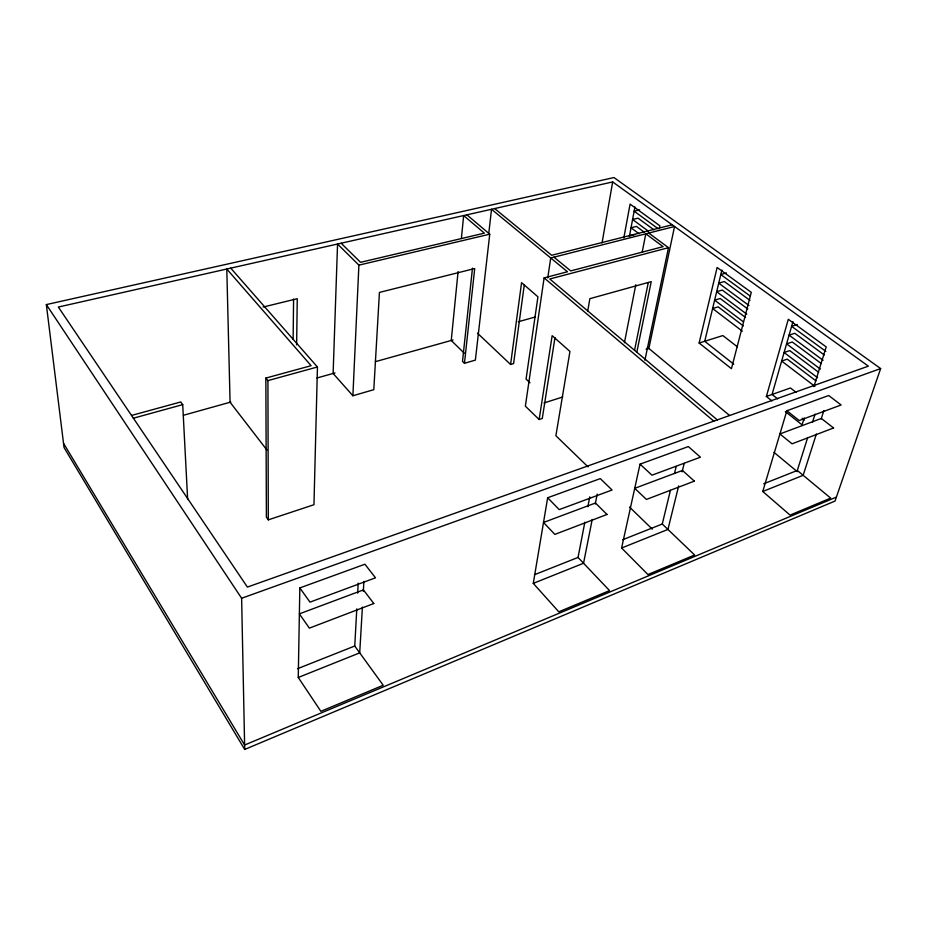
<?xml version="1.0" encoding="UTF-8"?>
<svg xmlns="http://www.w3.org/2000/svg" width="927" height="927" viewBox="0 0 927 927"><rect width="100%" height="100%" fill="white"/><g stroke="black" fill="none" stroke-linecap="round" stroke-linejoin="round"><path stroke-width="1.39" d="M293.129 339.409L293.592 299.097M296.64 344.867L297.254 298.714L263.152 307.046M356.791 608.865L354.751 646.015L383.199 685.262L320.869 711.322L298.262 677.475L299.827 587.915L364.914 564.23L375.493 577.822L309.989 602.133L299.827 587.915M230.73 268.135L317.44 366.988L313.963 504.717L268.309 519.85L266.397 517.231L265.852 378.077L311.124 365.69L226.791 269.027L230.081 402.248L266.918 450.012M352.886 395.759L358.9 265.145L337.555 244.033L333.117 373.465L352.886 395.759L373.801 389.676L379.433 292.411L474.705 268.552L464.462 363.291L475.366 360.116L489.746 234.183L466.884 214.832M357.66 593.153L358.204 583.153M362.399 607.115L359.711 652.863L298.262 677.475M363.314 591.391L363.905 581.391M458.089 271.553L451.24 340.476L464.311 353.222M461.379 238.54L463.662 215.562L484.369 233.152L360.545 262.318L341.148 243.222M472.48 268.146L462.503 361.379L464.462 363.291M488.761 233.488L491.519 209.282L567.475 271.762L544.114 277.891L525.366 406.165L539.143 419.514L542.272 418.483L554.983 337.567M524.311 284.705L513.593 363.569L510.58 364.473L521.577 282.654L537.938 296.814L526.061 379.097L529.989 382.805M547.764 277.915L550.719 257.984L674.543 226.501L648.854 348.459L646.107 349.305M539.143 419.514L552.156 335.667L569.943 351.449L555.887 435.736L588.031 466.884M584.844 522.214L578.031 557.44L609.549 590.592L558.807 611.82L533.28 583.373L547.66 497.753L600.29 478.61L612.063 490.001L559.213 509.618L547.66 497.753M587.66 311.426L589.862 298.691L651.229 281.634L636.814 352.19M602.04 242.978L612.666 181.924L58.343 307.046L247.393 587.081L868.367 366.153L612.666 181.924M623.825 237.926L630.082 204.114L659.92 225.84L659.352 228.633M629.387 236.524L634.925 206.988M587.845 506.71L589.757 496.849M624.416 342.747L635.795 284.74M642.179 252.202L645.795 233.813L663.095 246.652L570.719 270.904L553.94 257.161M592.202 519.514L583.547 563.245L533.28 583.373M595.261 503.998L597.22 494.126M634.543 350.29L648.274 282.608M644.891 360.209L668.494 247.683L648.738 233.059M670.418 490.348L662.272 524.022L694.636 555.006L647.927 574.543L621.6 548.008L640.036 464.149L688.344 446.571L700.43 457.196L651.959 475.192L640.036 464.149M699.132 343.036L717.116 267.486L751.276 292.353L731.438 368.703L699.132 343.036L722.851 335.562L737.417 346.86M721.89 270.058L704.729 341.275L733.732 364.184M674.485 473.512L676.189 466.501M678.668 485.899L667.938 529.444L621.6 548.008M682.121 471.855L684.196 463.43M771.948 400.904L766.374 396.466L788.298 319.305L826.2 346.907L813.918 386.559M792.967 321.576L772.052 394.473L777.637 398.877M763.686 483.79L797.313 470.452L830.673 498.112L790.059 515.099L762.759 491.484L786.849 410.742L828.68 395.516L841.113 404.983L799.201 420.534L786.849 410.742M804.184 418.007L802.064 424.844L785.331 411.542M797.313 470.452L807.707 437.486M812.469 422.376L815.076 414.126M816.363 434.033L803.164 475.308L762.759 491.484M821.195 418.911L823.836 410.649M880.65 368.575L835.03 501.055L244.705 749.445L64.044 447.532L46.35 304.589L613.964 177.555L880.65 368.575L241.623 598.263L244.705 749.445M836.397 497.092L244.612 745.03L63.523 443.268M297.474 668.726L354.751 646.015M534.473 574.717L578.031 557.44M622.62 539.757L662.272 524.022M766.374 396.466L790.453 387.973L796.05 392.318M544.022 402.967L562.77 396.965M797.324 324.508L791.6 326.339L825.864 351.403M726.432 272.955L720.8 274.554L750.256 296.095M183.395 415.296L230.8 402.051M316.953 377.984L335.006 372.944M375.273 361.692L453.036 339.966M518.309 321.739L534.972 317.08M265.852 378.077L267.915 380.603L317.44 366.988M133.384 418.204L182.712 404.635L187.636 499.166M131.53 415.447L180.765 401.959L182.712 404.635M668.494 247.683L549.769 278.992L717.301 419.896M672.156 224.786L551.658 255.284L494.659 208.563M629.479 235.968L634.925 234.589M639.642 209.85L634.138 211.171L658.147 228.737M358.9 265.145L489.746 234.183M653.998 229.873L638.054 218.169L632.573 219.514L648.483 231.263M749.989 300.394L724.335 281.553L718.726 283.164L749.004 305.539M824.288 354.983L794.775 333.291L789.074 335.145L823.106 360.29M644.404 232.295L636.478 226.408L631.02 227.775L638.935 233.674M747.753 308.981L722.26 290.07L716.675 291.692L746.756 314.149M821.322 363.569L792.249 342.005L786.571 343.871L820.372 369.097M745.54 317.486L720.209 298.506L714.636 300.151L743.384 321.82M818.634 372.26L789.746 350.615L784.091 352.503L817.568 377.729M743.35 325.91L718.17 306.86L712.62 308.529L742.33 331.148M815.969 380.87L787.278 359.155L781.635 361.055L814.891 386.362M802.203 418.286L804.439 420.058M647.417 347.266L729.572 415.47M773.975 452.341L797.29 471.692M544.114 277.891L713.802 421.148M477.44 333.152L510.58 364.473M629.503 507.057L652.318 529.155M46.35 304.589L241.623 598.263M267.915 380.603L268.309 519.85M373.801 603.523L309.363 628.135L299.375 613.871L363.407 589.896L373.801 603.523M607.011 514.473L554.844 534.392L543.512 522.469L595.458 503.013L607.011 514.473M694.335 481.136L646.42 499.433L634.717 488.32L682.469 470.441L694.335 481.136M833.558 427.973L792.052 443.824L779.92 433.952L821.345 418.448L833.558 427.973"/></g></svg>
